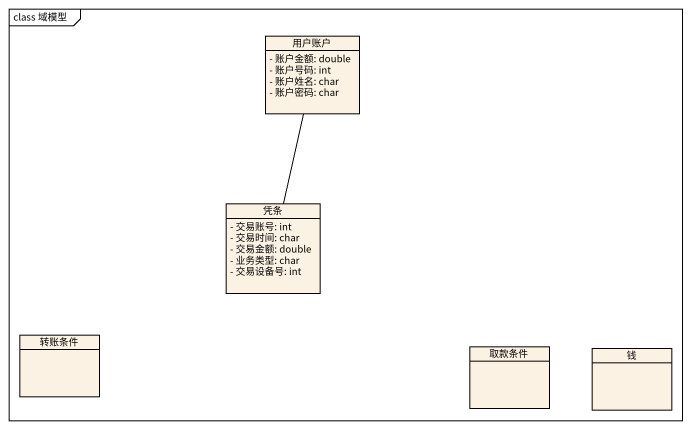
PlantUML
@startuml
mainframe class 域模型
hide circle
hide empty members
skinparam classAttributeIconSize 0
class 用户账户 {
  - 账户金额: double
  - 账户号码: int
  - 账户姓名: char
  - 账户密码: char
}
class 凭条 {
  - 交易账号: int
  - 交易时间: char
  - 交易金额: double
  - 业务类型: char
  - 交易设备号: int
}
class 转账条件
class 取款条件
class 钱
用户账户 -- 凭条
@enduml
